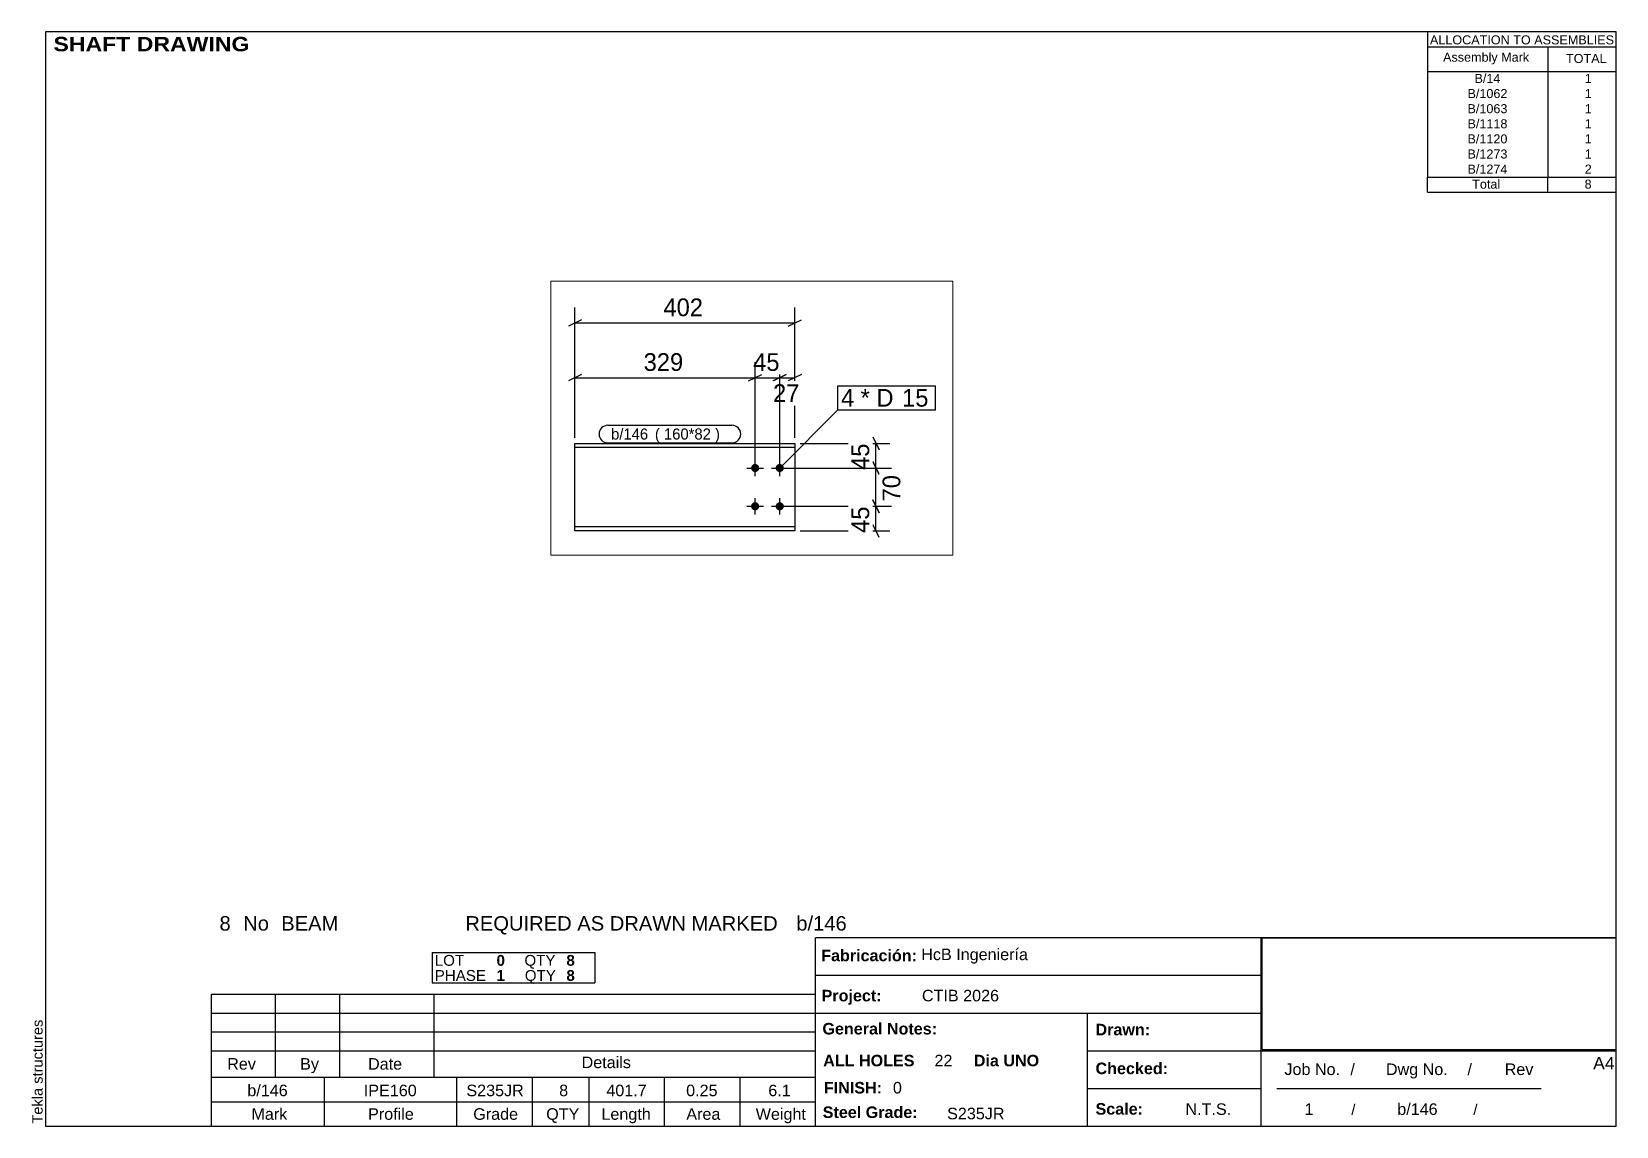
# Paper-space layout 'Layout1' of a CAD drawing. Header units: millimetres. Extents: x 2 to 292, y 5 to 205.
# The model-space entities are those that its viewports show. They can reach past a viewport. Long polylines and large blocks are cut down to what shows.
import ezdxf

# ---------------------------------------------------------------- set-up
doc = ezdxf.new("R2010")
doc.units = ezdxf.units.MM
doc.layers.add('Viewport layer', color=7, linetype='Continuous', plot=False)
doc.styles.add('Arial', font='ARIAL.TTF', dxfattribs={"height": 0.2})
doc.styles.add('Arial Black', font='ARIBLK.TTF', dxfattribs={"height": 0.2})
doc.styles.add('Arial Bold', font='ARIALBD.TTF', dxfattribs={"height": 0.2})
doc.styles.add('Comic Sans MS', font='COMIC.TTF', dxfattribs={"height": 0.2})

msp = doc.modelspace()

# ---------------------------------------------------------------- hatches: boundary and pattern name
at = {"linetype": 'Continuous'}
for points in [[(365.7, 159, -1), (380.7, 159, -1)], [(410.7, 159, -1), (425.7, 159, -1)], [(365.7, 89, -1), (380.7, 89, -1)], [(410.7, 89, -1), (425.7, 89, -1)]]:
    msp.add_hatch(color=3, dxfattribs=at).paths.add_polyline_path(points)

# ---------------------------------------------------------------- linework, layer by layer
at = {"color": 8, "linetype": 'Continuous'}
for p, q in [((44, 214), (44, 452.4)), ((445.7, 214), (445.7, 452.4)), ((56, 430), (32, 418)), ((44, 424), (445.7, 424)), ((433.7, 418), (457.7, 430)), ((44, 214), (44, 352.4)), ((373.2, 169), (373.2, 352.4)), ((418.2, 169), (418.2, 349.6)), ((445.7, 214), (445.7, 349.6)), ((56, 330), (32, 318)), ((406.2, 318), (430.2, 330)), ((418.2, 324), (445.7, 324)), ((457.7, 330), (433.7, 318)), ((455.7, 204), (619.6, 204)), ((588, 216), (600, 192)), ((594, 159), (594, 204)), ((428.2, 159), (619.6, 159)), ((600, 147), (588, 171)), ((428.2, 89), (622.4, 89)), ((600, 77), (588, 101)), ((455.7, 44), (619.6, 44)), ((600, 32), (588, 56))]:
    msp.add_line(p, q, dxfattribs=at)
at = {"color": 7, "linetype": 'Continuous'}
for p, q in [((702.6, 265.1), (702.6, 309.1)), ((44, 44), (44, 204)), ((44, 204), (445.7, 204)), ((445.7, 204), (445.7, 44)), ((445.7, 196.6), (44, 196.6)), ((445.7, 51.4), (44, 51.4)), ((445.7, 44), (44, 44))]:
    msp.add_line(p, q, dxfattribs=at)
at = {"color": 3, "linetype": 'Continuous'}
for p, q in [((373.2, 144), (373.2, 174)), ((418.2, 144), (418.2, 174)), ((358.2, 159), (388.2, 159)), ((403.2, 159), (433.2, 159)), ((358.2, 89), (388.2, 89)), ((373.2, 74), (373.2, 104)), ((403.2, 89), (433.2, 89)), ((418.2, 74), (418.2, 104))]:
    msp.add_line(p, q, dxfattribs=at)

# ---------------------------------------------------------------- wipeouts: each hides what was drawn before it
at = {"color": 0}
msp.add_wipeout([(556.3, 271.1), (556.3, 303.1), (530.2, 303.1), (530.2, 271.1)], dxfattribs=at)

# ---------------------------------------------------------------- next in the draw order: wipeouts: each hides what was drawn before it
for points in [[(290.3, 430), (290.3, 474.8), (199.3, 474.8), (199.3, 430)], [(464.4, 273.2), (464.4, 318), (399.5, 318), (399.5, 273.2)], [(556.3, 271.1), (556.3, 303.1), (530.2, 303.1), (530.2, 271.1)], [(184.1, 211), (184.1, 231), (110, 231), (110, 211)], [(588, 214), (543.2, 214), (543.2, 149), (588, 149)]]:
    msp.add_wipeout(points, dxfattribs=at)

# ---------------------------------------------------------------- next in the draw order: linework, layer by layer
at = {"color": 8, "linetype": 'Continuous'}
for p, q in [((418.2, 169), (418.2, 352.4)), ((361.2, 318), (385.2, 330)), ((373.2, 324), (418.2, 324)), ((430.2, 330), (406.2, 318)), ((428.2, 159), (622.4, 159)), ((588, 171), (600, 147)), ((594, 89), (594, 159))]:
    msp.add_line(p, q, dxfattribs=at)
at = {"color": 7, "linetype": 'Continuous'}
for p, q in [((524.2, 265.1), (524.2, 309.1)), ((418.2, 159), (524.2, 265.1))]:
    msp.add_line(p, q, dxfattribs=at)

# ---------------------------------------------------------------- next in the draw order: texts
at = {"color": 3, "style": 'Comic Sans MS'}
for s, p in [('402', (205.7, 436.4)), ('27', (405.9, 279.6))]:
    msp.add_text(s, height=32.38, dxfattribs=at).set_placement(p)
msp.add_text('45', height=32.38, rotation=90.0002, dxfattribs=at).set_placement((581.6, 155.4))

# ---------------------------------------------------------------- next in the draw order: wipeouts: each hides what was drawn before it
at = {"color": 0}
for points in [[(632.1, 271.1), (632.1, 303.1), (565.9, 303.1), (565.9, 271.1)], [(184.1, 211), (184.1, 231), (110, 231), (110, 211)]]:
    msp.add_wipeout(points, dxfattribs=at)

# ---------------------------------------------------------------- next in the draw order: linework, layer by layer
at = {"color": 7, "linetype": 'Continuous'}
msp.add_arc((104, 221), 16, 90, 270, dxfattribs=at)

# ---------------------------------------------------------------- next in the draw order: wipeouts: each hides what was drawn before it
at = {"color": 0}
for points in [[(428.1, 330), (428.1, 374.8), (363.2, 374.8), (363.2, 330)], [(632.1, 271.1), (632.1, 303.1), (565.9, 303.1), (565.9, 271.1)], [(324.9, 211), (324.9, 231), (190.1, 231), (190.1, 211)], [(644.8, 156.5), (600, 156.5), (600, 91.5), (644.8, 91.5)]]:
    msp.add_wipeout(points, dxfattribs=at)

# ---------------------------------------------------------------- next in the draw order: linework, layer by layer
at = {"color": 8, "linetype": 'Continuous'}
for p, q in [((373.2, 169), (373.2, 352.4)), ((44, 324), (373.2, 324)), ((361.2, 318), (385.2, 330)), ((428.2, 89), (619.6, 89)), ((588, 101), (600, 77)), ((594, 44), (594, 89))]:
    msp.add_line(p, q, dxfattribs=at)

# ---------------------------------------------------------------- next in the draw order: texts
at = {"color": 3, "style": 'Comic Sans MS'}
for s, height, p in [('45', 32.38, (369.6, 336.4)), ('4', 32.4, (530.2, 271.1)), ('* D', 32.38, (565.9, 271.1))]:
    msp.add_text(s, height=height, dxfattribs=at).set_placement(p)
msp.add_text('70', height=32.38, rotation=90.0002, dxfattribs=at).set_placement((638.4, 97.9))

# ---------------------------------------------------------------- next in the draw order: wipeouts: each hides what was drawn before it
at = {"color": 0}
for points in [[(687, 271.1), (687, 303.1), (641.7, 303.1), (641.7, 271.1)], [(324.9, 211), (324.9, 231), (190.1, 231), (190.1, 211)]]:
    msp.add_wipeout(points, dxfattribs=at)

# ---------------------------------------------------------------- next in the draw order: linework, layer by layer
at = {"color": 7, "linetype": 'Continuous'}
for p, q in [((104, 237), (330.9, 237)), ((104, 205), (330.9, 205))]:
    msp.add_line(p, q, dxfattribs=at)
msp.add_arc((330.9, 221), 16, 270, 90, dxfattribs=at)

# ---------------------------------------------------------------- next in the draw order: texts
at = {"color": 3, "style": 'Comic Sans MS'}
for s, height, p in [('b/146', 20.23, (110, 211)), ('(\xa0160*82\xa0) ', 20.234, (190.1, 211))]:
    msp.add_text(s, height=height, dxfattribs=at).set_placement(p)

# ---------------------------------------------------------------- next in the draw order: wipeouts: each hides what was drawn before it
at = {"color": 0}
for points in [[(254.1, 330), (254.1, 374.8), (163.1, 374.8), (163.1, 330)], [(687, 271.1), (687, 303.1), (641.7, 303.1), (641.7, 271.1)], [(588, 99), (543.2, 99), (543.2, 34), (588, 34)]]:
    msp.add_wipeout(points, dxfattribs=at)

# ---------------------------------------------------------------- next in the draw order: linework, layer by layer
at = {"color": 7, "linetype": 'Continuous'}
for p, q in [((524.2, 309.1), (702.6, 309.1)), ((524.2, 265.1), (702.6, 265.1))]:
    msp.add_line(p, q, dxfattribs=at)

# ---------------------------------------------------------------- next in the draw order: texts
at = {"color": 3, "style": 'Comic Sans MS'}
for s, p in [('329', (169.5, 336.4)), ('15', (641.7, 271.1))]:
    msp.add_text(s, height=32.38, dxfattribs=at).set_placement(p)
msp.add_text('45', height=32.38, rotation=90.0002, dxfattribs=at).set_placement((581.6, 40.4))

psp = doc.layouts.get("Layout1")

# ---------------------------------------------------------------- linework, layer by layer
at = {"color": 5, "linetype": 'Continuous'}
for p, q in [((292, 205), (5, 205)), ((5, 205), (5, 5)), ((292, 5), (292, 205)), ((5, 5), (292, 5))]:
    psp.add_line(p, q, dxfattribs=at)
at = {"color": 7, "linetype": 'Continuous'}
for p, q in [((257.51, 205), (257.51, 197.75)), ((257.57, 202.24), (292, 202.24)), ((279.49, 202.24), (279.49, 197.75)), ((257.51, 197.75), (257.51, 195)), ((257.57, 197.75), (292, 197.75)), ((279.49, 197.75), (279.49, 195)), ((257.51, 195), (257.51, 192.24)), ((279.49, 195), (279.49, 192.24)), ((257.51, 192.24), (257.51, 189.47)), ((279.49, 192.24), (279.49, 189.47)), ((257.51, 189.47), (257.51, 186.72)), ((279.49, 189.47), (279.49, 186.72)), ((257.51, 186.72), (257.51, 183.96)), ((279.49, 186.72), (279.49, 183.96)), ((257.51, 183.96), (257.51, 181.19)), ((279.49, 183.96), (279.49, 181.19)), ((257.51, 181.19), (257.51, 178.44)), ((279.49, 181.19), (279.49, 178.44)), ((257.51, 175.67), (257.51, 178.43)), ((257.54, 178.43), (292, 178.43)), ((279.49, 175.67), (279.49, 178.43)), ((257.51, 175.67), (292, 175.67)), ((145.72, 5), (145.72, 39.5)), ((145.75, 39.5), (292, 39.5)), ((227.14, 5), (227.14, 39.5)), ((75.68, 36.74), (105.35, 36.74)), ((75.68, 36.74), (75.68, 33.98)), ((105.35, 36.74), (105.35, 33.98)), ((75.68, 33.98), (75.68, 31.22)), ((105.35, 33.98), (105.35, 31.22)), ((145.72, 32.6), (227.14, 32.6)), ((35.31, 13.97), (35.31, 29.15)), ((35.31, 29.15), (145.71, 29.15)), ((47.04, 13.97), (47.04, 29.15)), ((58.77, 13.97), (58.77, 29.15)), ((75.68, 31.22), (105.35, 31.22)), ((76.02, 13.97), (76.02, 29.15)), ((145.71, 13.97), (145.71, 29.15)), ((35.31, 25.7), (145.71, 25.7)), ((145.72, 25.7), (227.14, 25.7)), ((195.4, 5), (195.4, 25.7)), ((35.31, 22.25), (145.71, 22.25)), ((35.31, 18.8), (145.71, 18.8)), ((195.4, 18.8), (292, 18.8)), ((35.31, 13.96), (145.71, 13.97)), ((35.31, 9.49), (35.31, 13.96)), ((56.01, 9.49), (56.01, 13.97)), ((80.16, 9.49), (80.16, 13.97)), ((93.96, 9.49), (93.96, 13.97)), ((104.31, 9.49), (104.31, 13.97)), ((118.11, 9.49), (118.11, 13.97)), ((131.91, 9.49), (131.91, 13.97)), ((195.4, 11.9), (227.14, 11.9)), ((229.99, 11.92), (278.29, 11.92)), ((35.31, 9.48), (145.72, 9.49)), ((35.31, 5), (35.31, 9.48)), ((56.01, 5), (56.01, 9.48)), ((80.16, 5), (80.16, 9.48)), ((93.96, 5), (93.96, 9.48)), ((104.31, 5), (104.31, 9.48)), ((118.11, 5), (118.11, 9.48)), ((131.91, 5), (131.91, 9.48))]:
    psp.add_line(p, q, dxfattribs=at)
at = {"color": 2, "linetype": 'Continuous'}
for p, q in [((227.28, 39.46), (291.86, 39.46)), ((227.29, 19.02), (227.29, 39.46)), ((291.96, 19.03), (291.96, 39.47)), ((227.28, 19.03), (291.86, 19.03))]:
    psp.add_line(p, q, dxfattribs=at)

# ---------------------------------------------------------------- texts
at = {"color": 7}
for s, height, style, p in [(' SHAFT DRAWING', 2.6342, 'Arial Black', (5.3, 201.42)), ('ALLOCATION TO ASSEMBLIES', 1.6475, 'Arial', (257.95, 202.68)), ('Assembly Mark', 1.6475, 'Arial', (260.35, 199.52)), ('TOTAL', 1.648, 'Arial', (282.81, 199.28)), ('8', 2.64, 'Arial', (36.8, 40.76)), ('REQUIRED AS DRAWN MARKED', 2.636, 'Arial', (81.71, 40.76)), ('b/146', 2.636, 'Arial', (142.18, 40.76)), ('No', 2.636, 'Arial', (41.13, 40.76)), ('BEAM', 2.636, 'Arial', (48.08, 40.76)), ('b/146', 2.109, 'Arial', (41.89, 10.5)), ('IPE160', 2.109, 'Arial', (63.17, 10.5)), ('S235JR', 2.109, 'Arial', (81.91, 10.5)), ('8', 2.11, 'Arial', (98.86, 10.5)), ('401.7', 2.109, 'Arial', (107.48, 10.5)), ('0.25', 2.109, 'Arial', (122.06, 10.5)), ('6.1', 2.109, 'Arial', (137.07, 10.5)), ('FINISH:', 2.107, 'Arial Bold', (147.22, 11)), ('0', 2.11, 'Arial', (159.84, 11))]:
    psp.add_text(s, height=height, dxfattribs=dict(at, style=style)).set_placement(p)
at = {"color": 7, "linetype": 'Continuous'}
for s, height, style, p in [('B/14', 1.648, 'Arial', (266.09, 195.63)), ('1', 1.65, 'Arial', (286.23, 195.63)), ('B/1062', 1.648, 'Arial', (264.81, 192.87)), ('1', 1.65, 'Arial', (286.23, 192.87)), ('B/1063', 1.648, 'Arial', (264.81, 190.11)), ('1', 1.65, 'Arial', (286.23, 190.11)), ('B/1118', 1.648, 'Arial', (264.81, 187.35)), ('1', 1.65, 'Arial', (286.23, 187.35)), ('B/1120', 1.648, 'Arial', (264.81, 184.59)), ('1', 1.65, 'Arial', (286.23, 184.59)), ('B/1273', 1.648, 'Arial', (264.81, 181.83)), ('1', 1.65, 'Arial', (286.23, 181.83)), ('B/1274', 1.648, 'Arial', (264.81, 179.07)), ('2', 1.65, 'Arial', (286.23, 179.07)), ('Total', 1.648, 'Arial', (265.67, 176.32)), ('8', 1.65, 'Arial', (286.21, 176.32)), ('LOT', 1.977, 'Arial', (76.13, 34.33)), ('0', 1.98, 'Arial Bold', (87.41, 34.33)), ('QTY', 1.977, 'Arial', (92.51, 34.33)), ('8', 1.98, 'Arial Bold', (100.18, 34.33)), ('Fabricación:', 2.1074, 'Arial Bold', (146.73, 35.16)), ('HcB Ingeniería', 2.1088, 'Arial', (165.02, 35.36)), ('PHASE', 1.977, 'Arial', (76.13, 31.57)), ('1', 1.98, 'Arial Bold', (87.41, 31.57)), ('QTY', 1.977, 'Arial', (92.58, 31.57)), ('8', 1.98, 'Arial Bold', (100.18, 31.57)), ('Project:', 2.107, 'Arial Bold', (146.81, 27.83)), ('CTIB 2026', 2.109, 'Arial', (165.14, 27.83)), ('General Notes:', 2.1074, 'Arial Bold', (146.96, 21.78)), ('Drawn:', 2.107, 'Arial Bold', (196.85, 21.62)), ('Rev', 2.109, 'Arial', (38.21, 15.35)), ('By', 2.109, 'Arial', (51.53, 15.35)), ('Date', 2.109, 'Arial', (63.94, 15.35)), ('Details', 2.109, 'Arial', (102.96, 15.63)), ('ALL HOLES', 2.107, 'Arial Bold', (147.1, 15.96)), ('22', 2.109, 'Arial', (167.43, 15.96)), ('Dia UNO', 2.107, 'Arial Bold', (174.62, 15.96)), ('A4', 2.307, 'Arial', (287.76, 15.38)), ('Checked:', 2.107, 'Arial Bold', (196.85, 14.53)), ('Job No.', 2.109, 'Arial', (231.37, 14.37)), ('/', 2.11, 'Arial', (243.42, 14.37)), ('Dwg No.', 2.109, 'Arial', (249.91, 14.37)), ('/', 2.11, 'Arial', (264.81, 14.37)), ('Rev', 2.109, 'Arial', (271.61, 14.37)), ('Steel Grade:', 2.1074, 'Arial Bold', (147.01, 6.52)), ('Scale:', 2.107, 'Arial Bold', (196.85, 7.13)), ('N.T.S.', 2.109, 'Arial', (213.29, 7.08)), ('1', 2.11, 'Arial', (235.04, 7.08)), ('/', 1.98, 'Arial', (243.58, 7.08)), ('b/146', 2.109, 'Arial', (251.98, 7.08)), ('/', 1.98, 'Arial', (265.88, 7.08)), ('Mark', 2.109, 'Arial', (42.64, 6.19)), ('Profile', 2.109, 'Arial', (63.95, 6.19)), ('Grade', 2.109, 'Arial', (83.16, 6.19)), ('QTY', 2.109, 'Arial', (96.49, 6.19)), ('Length', 2.109, 'Arial', (106.58, 6.19)), ('Area', 2.109, 'Arial', (122.09, 6.19)), ('Weight', 2.109, 'Arial', (134.77, 6.19)), ('S235JR', 2.109, 'Arial', (169.74, 6.28))]:
    psp.add_text(s, height=height, dxfattribs=dict(at, style=style)).set_placement(p)
at = {"color": 174, "linetype": 'Continuous', "style": 'Arial'}
psp.add_text('Tekla structures', height=1.9102, rotation=90, dxfattribs=at).set_placement((4.5, 5.5))

# ---------------------------------------------------------------- viewports
at = {"layer": 'Viewport layer', "view_target_point": (367.29, 250.2)}
psp.add_viewport(center=(134.07, 134.4), size=(73.46, 50.04), view_center_point=(0, 0), view_height=500.4, dxfattribs=at)

doc.saveas('drawing.dxf')
